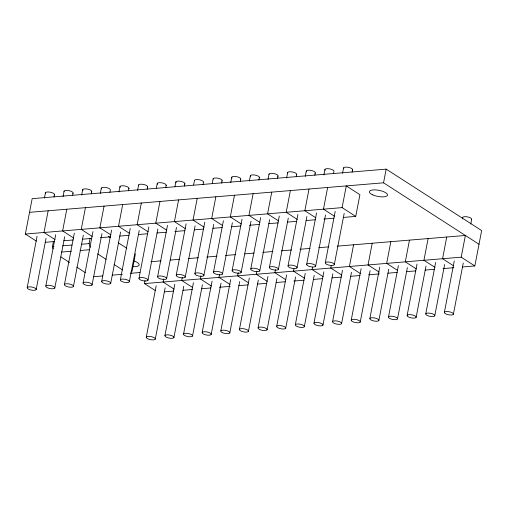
<?xml version="1.0" encoding="UTF-8"?>
<svg xmlns="http://www.w3.org/2000/svg" width="507" height="507" viewBox="0 0 507 507"><rect width="100%" height="100%" fill="white"/><g stroke="black" fill="none" stroke-linecap="round" stroke-linejoin="round"><path stroke-width="0.76" d="M36.39 241.148L25.35 234.044L32.163 198.662L386.176 169.135L481.65 230.565L474.837 265.947L462.416 266.986M27.188 287.583L37.068 236.262M44.407 198.161L45.453 192.723M48.165 210.779L43.982 232.491L55.022 239.596M36.168 289.592A4.62 1.553 10.9 0 0 30.033 286.842A4.62 1.553 10.9 0 0 28.829 289.332A4.62 1.553 10.9 0 0 36.168 289.592L46.048 238.277M53.989 197.065L54.439 194.732M53.127 248.918L52.43 246.668L53.45 241.357M45.82 286.03L55.7 234.709M63.039 196.608L64.085 191.164M66.797 209.226L62.614 230.932L73.654 238.037M54.8 288.039A4.62 1.553 10.9 0 0 48.666 285.289A4.62 1.553 10.9 0 0 47.462 287.78A4.62 1.553 10.9 0 0 54.8 288.039L64.681 236.718M72.621 195.512L73.071 193.18M64.452 284.478L74.333 233.157M81.671 195.056L82.717 189.612M85.43 207.674L81.247 229.379L92.287 236.484M73.433 286.487A4.62 1.553 10.9 0 0 67.298 283.736A4.62 1.553 10.9 0 0 66.094 286.227A4.62 1.553 10.9 0 0 73.433 286.487L83.319 235.166M91.254 193.953L91.704 191.621M90.271 247.359L89.105 243.607L90.132 238.303M83.085 282.925L92.965 231.604M100.304 193.503L101.349 188.059M104.062 206.121L99.879 227.827L110.919 234.931M92.065 284.934A4.62 1.553 10.9 0 0 85.93 282.177A4.62 1.553 10.9 0 0 84.726 284.668A4.62 1.553 10.9 0 0 92.065 284.934L101.951 233.613M109.886 192.4L110.336 190.068A4.62 1.553 10.9 0 0 105.348 187.413A4.62 1.553 10.9 0 0 101.603 188.915M101.717 281.366L111.597 230.051M118.936 191.95L119.982 186.506M122.694 204.562L118.511 226.274L129.551 233.378M110.697 283.381A4.62 1.553 10.9 0 0 104.562 280.625A4.62 1.553 10.9 0 0 103.358 283.115A4.62 1.553 10.9 0 0 110.697 283.381L120.584 232.06M128.518 190.847L128.968 188.515M120.349 279.813L130.229 228.492M137.568 190.391L138.614 184.947M141.326 203.009L137.144 224.715L148.183 231.819M129.329 281.822A4.62 1.553 10.9 0 0 123.195 279.072A4.62 1.553 10.9 0 0 121.991 281.562A4.62 1.553 10.9 0 0 129.329 281.822L139.216 230.508M147.15 189.295L147.6 186.963M135.42 253.811L132.067 271.245L130.895 272.094M138.981 278.261L148.862 226.94M156.346 188.059L157.246 183.395M159.959 201.456L155.776 223.162L166.816 230.267M155.491 290.695L144.451 283.59L145.046 280.491M147.962 280.27A4.62 1.553 10.9 0 0 141.827 277.519A4.62 1.553 10.9 0 0 140.623 280.01A4.62 1.553 10.9 0 0 147.962 280.27L157.848 228.949M165.783 187.742L166.233 185.41M157.614 276.708L167.494 225.387M174.978 186.506L175.878 181.842M146.282 337.136L156.162 285.815M178.591 199.904L174.408 221.61L185.448 228.714M163.679 278.939L163.083 282.038L174.123 289.142M166.594 278.717A4.62 1.553 10.9 0 0 160.459 275.96A4.62 1.553 10.9 0 0 159.255 278.451A4.62 1.553 10.9 0 0 166.594 278.717L176.48 227.396M184.415 186.183L184.865 183.851M155.269 339.145A4.62 1.553 10.9 0 0 149.128 336.388A4.62 1.553 10.9 0 0 147.924 338.879A4.62 1.553 10.9 0 0 155.269 339.145L165.149 287.824M176.246 275.149L186.126 223.834M193.611 184.954L194.511 180.289M164.914 335.577L174.795 284.262M197.223 198.351L193.04 220.057L204.08 227.161M182.311 277.38L181.715 280.485L192.755 287.589M185.226 277.164A4.62 1.553 10.9 0 0 179.091 274.407A4.62 1.553 10.9 0 0 177.887 276.898A4.62 1.553 10.9 0 0 185.226 277.164L195.113 225.843M203.047 184.63L203.497 182.298M173.901 337.592A4.62 1.553 10.9 0 0 167.76 334.835A4.62 1.553 10.9 0 0 166.556 337.326A4.62 1.553 10.9 0 0 173.901 337.592L183.781 286.271M194.878 273.596L204.758 222.275M212.243 183.401L213.143 178.737M183.547 334.024L193.427 282.703M215.855 196.792L211.673 218.504L222.712 225.609M200.943 275.827L200.347 278.932L211.387 286.037M203.858 275.605A4.62 1.553 10.9 0 0 197.724 272.855A4.62 1.553 10.9 0 0 196.52 275.345A4.62 1.553 10.9 0 0 203.858 275.605L213.745 224.29M221.679 183.078L222.129 180.745M192.533 336.033A4.62 1.553 10.9 0 0 186.392 333.283A4.62 1.553 10.9 0 0 185.188 335.773A4.62 1.553 10.9 0 0 192.533 336.033L202.413 284.719M213.51 272.044L223.391 220.722M230.729 182.621L231.775 177.177M202.179 332.472L212.059 281.151M234.488 195.239L230.305 216.945L241.345 224.05M219.575 274.274L218.98 277.373L230.02 284.478M222.491 274.053A4.62 1.553 10.9 0 0 216.356 271.302A4.62 1.553 10.9 0 0 215.152 273.793A4.62 1.553 10.9 0 0 222.491 274.053L232.377 222.731M240.312 181.525L240.762 179.193M211.166 334.481A4.62 1.553 10.9 0 0 205.024 331.73A4.62 1.553 10.9 0 0 203.82 334.221A4.62 1.553 10.9 0 0 211.166 334.481L221.046 283.16M232.143 270.491L242.023 219.17M249.362 181.069L250.407 175.625M220.811 330.919L230.691 279.598M253.12 193.687L248.937 215.393L259.977 222.497M238.208 272.722L237.612 275.821L248.652 282.925M241.123 272.5A4.62 1.553 10.9 0 0 234.988 269.749A4.62 1.553 10.9 0 0 233.784 272.24A4.62 1.553 10.9 0 0 241.123 272.5L251.009 221.179M258.944 179.972L259.394 177.634M229.798 332.928A4.62 1.553 10.9 0 0 223.657 330.177A4.62 1.553 10.9 0 0 222.459 332.668A4.62 1.553 10.9 0 0 229.798 332.928L239.678 281.607M250.775 268.938L260.655 217.617M267.994 179.516L269.04 174.072M239.443 329.366L249.324 278.045M271.752 192.134L267.569 213.84L278.609 220.944M256.84 271.169L256.244 274.268L267.284 281.372M259.755 270.947A4.62 1.553 10.9 0 0 253.62 268.19A4.62 1.553 10.9 0 0 252.416 270.681A4.62 1.553 10.9 0 0 259.755 270.947L269.642 219.626M277.576 178.413L278.026 176.081M248.43 331.375A4.62 1.553 10.9 0 0 242.289 328.618A4.62 1.553 10.9 0 0 241.091 331.109A4.62 1.553 10.9 0 0 248.43 331.375L258.31 280.054M269.407 267.379L279.287 216.064M286.626 177.963L287.672 172.519M258.076 327.807L267.962 276.492M290.384 190.575L286.202 212.287L297.241 219.392M275.472 269.61L274.876 272.715L285.916 279.82M278.387 269.394A4.62 1.553 10.9 0 0 272.253 266.638A4.62 1.553 10.9 0 0 271.049 269.128A4.62 1.553 10.9 0 0 278.387 269.394L288.274 218.073M296.208 176.861L296.658 174.528M267.062 329.823A4.62 1.553 10.9 0 0 260.928 327.066A4.62 1.553 10.9 0 0 259.723 329.556A4.62 1.553 10.9 0 0 267.062 329.823L276.942 278.501M288.039 265.826L297.92 214.505M305.258 176.404L306.304 170.967M276.708 326.255L286.594 274.933M309.017 189.022L304.834 210.728L315.874 217.839M293.952 268.83L293.509 271.156L304.549 278.267M297.02 267.835A4.62 1.553 10.9 0 0 290.885 265.085A4.62 1.553 10.9 0 0 289.681 267.576A4.62 1.553 10.9 0 0 297.02 267.835L306.906 216.521M314.841 175.308L315.291 172.976M285.695 328.263A4.62 1.553 10.9 0 0 279.56 325.513A4.62 1.553 10.9 0 0 278.356 328.004A4.62 1.553 10.9 0 0 285.695 328.263L295.575 276.949M306.672 264.274L316.552 212.953M323.891 174.852L324.936 169.408M295.34 324.702L305.227 273.381M327.649 187.47L323.466 209.176L334.506 216.28M312.585 267.278L312.141 269.604L323.181 276.708M315.652 266.283A4.62 1.553 10.9 0 0 309.517 263.532A4.62 1.553 10.9 0 0 308.313 266.023A4.62 1.553 10.9 0 0 315.652 266.283L325.538 214.962M333.473 173.755L333.923 171.423A4.62 1.553 10.9 0 0 328.942 168.768A4.62 1.553 10.9 0 0 325.19 170.263M304.327 326.711A4.62 1.553 10.9 0 0 298.192 323.96A4.62 1.553 10.9 0 0 296.988 326.451A4.62 1.553 10.9 0 0 304.327 326.711L314.207 275.39M325.304 262.721L335.184 211.4M342.523 173.299L343.569 167.855M313.972 323.149L323.859 271.828M355.737 216.4L342.098 207.623L346.281 185.917L359.919 194.694L355.737 216.4L343.315 217.433M331.217 265.725L330.773 268.051L341.813 275.155M334.284 264.73A4.62 1.553 10.9 0 0 328.149 261.98A4.62 1.553 10.9 0 0 326.945 264.47A4.62 1.553 10.9 0 0 334.284 264.73L344.171 213.409M352.105 172.196L352.555 169.864M322.959 325.158A4.62 1.553 10.9 0 0 316.824 322.408A4.62 1.553 10.9 0 0 315.62 324.898A4.62 1.553 10.9 0 0 322.959 325.158L332.839 273.837M332.605 321.59L342.491 270.275M353.582 244.792L349.405 266.498L360.445 273.603M341.591 323.605A4.62 1.553 10.9 0 0 335.457 320.849A4.62 1.553 10.9 0 0 334.252 323.339A4.62 1.553 10.9 0 0 341.591 323.605L351.471 272.284M351.237 320.037L361.123 268.716M479.02 244.241L383.546 182.805L386.176 169.135M372.214 243.233L368.038 264.946L379.078 272.05M360.224 322.053A4.62 1.553 10.9 0 0 354.089 319.296A4.62 1.553 10.9 0 0 352.885 321.787A4.62 1.553 10.9 0 0 360.224 322.053L370.104 270.732M369.869 318.485L379.756 267.164M390.846 241.681L386.67 263.387L397.71 270.491M378.856 320.494A4.62 1.553 10.9 0 0 372.721 317.743A4.62 1.553 10.9 0 0 371.517 320.234A4.62 1.553 10.9 0 0 378.856 320.494L388.736 269.179M388.501 316.932L398.388 265.611M409.479 240.128L405.302 261.834L416.342 268.938M397.488 318.941A4.62 1.553 10.9 0 0 391.353 316.191A4.62 1.553 10.9 0 0 390.149 318.681A4.62 1.553 10.9 0 0 397.488 318.941L407.368 267.62M407.134 315.379L417.02 264.058M428.111 238.575L423.934 260.281L434.974 267.385M416.12 317.388A4.62 1.553 10.9 0 0 409.986 314.632A4.62 1.553 10.9 0 0 408.781 317.122A4.62 1.553 10.9 0 0 416.12 317.388L426 266.067M425.766 313.82L435.652 262.506M446.743 237.016L442.567 258.728L453.607 265.833M434.752 315.836A4.62 1.553 10.9 0 0 428.618 313.079A4.62 1.553 10.9 0 0 427.414 315.569A4.62 1.553 10.9 0 0 434.752 315.836L444.633 264.515M444.398 312.268L454.285 260.947M462.371 218.961L462.669 217.408M474.837 265.947L461.199 257.176L465.375 235.463L337.282 246.149M453.385 314.277A4.62 1.553 10.9 0 0 447.25 311.526A4.62 1.553 10.9 0 0 446.046 314.017A4.62 1.553 10.9 0 0 453.385 314.277L463.265 262.962M470.756 224.081L471.649 219.417M29.533 212.332L383.546 182.805M25.35 234.044L342.098 207.623M45.199 242.302L54.515 241.522M63.831 240.749L73.147 239.969M82.464 239.19L91.78 238.417M100.323 237.701L110.412 236.864M119.728 236.085L129.044 235.305M138.36 234.532L147.676 233.752M156.993 232.979L166.309 232.2M174.852 231.49L184.941 230.647M194.257 229.867L203.573 229.088M212.889 228.315L222.205 227.535M231.522 226.762L240.838 225.983M249.381 225.273L259.47 224.43M268.786 223.65L278.102 222.877M287.418 222.098L296.734 221.318M306.051 220.545L315.367 219.765M323.91 219.056L333.999 218.213M52.43 246.668L53.989 246.535M62.576 245.819L71.937 245.039M81.304 244.26L89.105 243.607M61.315 252.08L71.462 251.231M80.043 250.515L89.409 249.736M150.959 261.688L161.049 260.845M170.365 260.072L179.681 259.292M188.224 258.583L198.313 257.74M206.856 257.03L216.945 256.187M225.488 255.471L235.578 254.634M244.894 253.855L254.21 253.075M262.753 252.366L272.842 251.523M281.385 250.813L291.474 249.97M300.017 249.26L310.107 248.417M318.65 247.701L328.739 246.865M130.521 273.311L139.983 272.519M93.44 276.721L102.807 275.941M112.167 275.162L122.314 274.312M144.451 283.59L461.199 257.176M164.3 291.848L173.616 291.075M182.932 290.296L192.248 289.516M201.564 288.743L210.88 287.963M219.417 287.254L230.286 286.347M238.829 285.631L248.145 284.858M257.461 284.078L266.777 283.305M276.093 282.526L285.409 281.746M293.946 281.036L304.042 280.194M313.358 279.42L322.674 278.641M331.99 277.861L341.306 277.088M350.622 276.309L359.938 275.535M368.475 274.819L379.344 273.913M387.887 273.203L397.203 272.424M406.519 271.644L415.835 270.871M425.151 270.092L434.467 269.318M443.004 268.602L453.873 267.696M108.327 236.376L110.311 237.656M118.239 242.758L126.832 248.284M97.566 253.849L106.134 259.369M114.05 264.458L122.624 269.978M60.884 256.91L69.459 262.423M76.715 267.094L85.284 272.608M157.5 184.25A4.62 1.553 10.9 0 1 161.841 182.843A4.62 1.553 10.9 0 1 165.897 185.746M250.661 176.48A4.62 1.553 10.9 0 1 255.002 175.073A4.62 1.553 10.9 0 1 259.058 177.976M120.235 187.356A4.62 1.553 10.9 0 1 124.576 185.955A4.62 1.553 10.9 0 1 128.632 188.851M269.014 174.478A4.62 1.553 10.9 0 1 274.23 173.641A4.62 1.553 10.9 0 1 277.69 176.423M287.646 172.925A4.62 1.553 10.9 0 1 292.862 172.082A4.62 1.553 10.9 0 1 296.322 174.864M343.822 168.711A4.62 1.553 10.9 0 1 348.163 167.304A4.62 1.553 10.9 0 1 352.219 170.206M176.132 182.697A4.62 1.553 10.9 0 1 180.473 181.291A4.62 1.553 10.9 0 1 184.529 184.193M64.059 191.57A4.62 1.553 10.9 0 1 69.269 190.733A4.62 1.553 10.9 0 1 72.735 193.516M138.588 185.359A4.62 1.553 10.9 0 1 143.804 184.516A4.62 1.553 10.9 0 1 147.264 187.298M306.558 171.816A4.62 1.553 10.9 0 1 310.899 170.409A4.62 1.553 10.9 0 1 314.955 173.312M213.117 179.142A4.62 1.553 10.9 0 1 218.333 178.299A4.62 1.553 10.9 0 1 221.793 181.081M194.485 180.695A4.62 1.553 10.9 0 1 199.701 179.858A4.62 1.553 10.9 0 1 203.161 182.634M45.706 193.573A4.62 1.553 10.9 0 1 50.047 192.172A4.62 1.553 10.9 0 1 54.103 195.068M232.029 178.033A4.62 1.553 10.9 0 1 236.37 176.626A4.62 1.553 10.9 0 1 240.426 179.529M82.971 190.467A4.62 1.553 10.9 0 1 87.312 189.06A4.62 1.553 10.9 0 1 91.368 191.963M462.644 217.814A4.62 1.553 10.9 0 1 467.853 216.971A4.62 1.553 10.9 0 1 471.32 219.753M133.778 260.934A9.24 3.099 10.9 0 1 139.203 264.812A9.24 3.099 10.9 0 1 133.404 266.688M372.74 194.865A9.24 3.099 10.9 0 0 387.418 195.391A9.24 3.099 10.9 0 0 375.148 189.884A9.24 3.099 10.9 0 0 372.74 194.865"/></g></svg>
